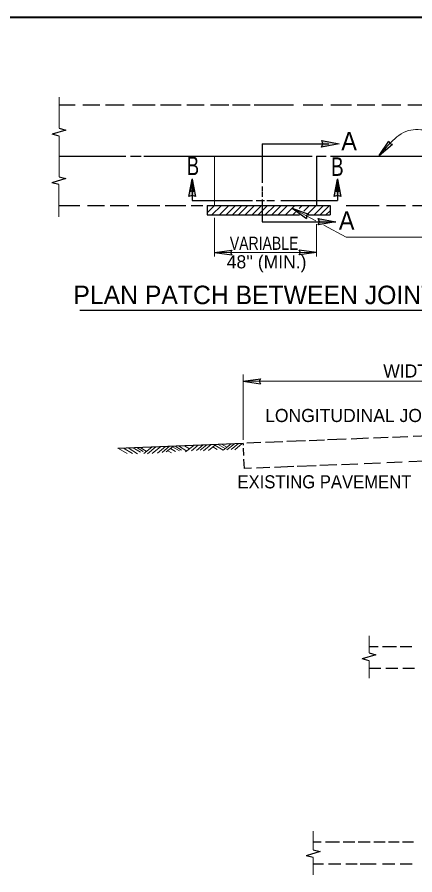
# Model space of a CAD drawing. Extents: x 68 to 441, y -138 to 136.
# Drawn here: x 219.8 to 258.8, y 0.7 to 84.6 of the extents above; entities that cross this region are included whole.
import ezdxf
from ezdxf.enums import TextEntityAlignment as Align

# ---------------------------------------------------------------- set-up
doc = ezdxf.new("R2010")
doc.units = 0
doc.header["$LTSCALE"] = 0.51
doc.layers.add('1', color=7, linetype='Continuous', lineweight=13)

msp = doc.modelspace()

# ---------------------------------------------------------------- hatches: boundary and pattern name
at = {"layer": '1'}
for points in [[(249.6624, 71.907), (249.7694, 72.2226), (249.6642, 72.541), (251.3637, 72.2297)], [(237.2907, 67.0572), (236.9748, 67.1642), (236.6566, 67.059), (236.9677, 68.7584)], [(237.2907, 67.0572), (236.9748, 67.1642), (236.6566, 67.059), (236.9677, 68.7584)], [(251.5376, 67.0572), (251.2217, 67.1642), (250.9036, 67.059), (251.2147, 68.7584)], [(249.3345, 64.2815), (249.4414, 64.5971), (249.3362, 64.9155), (251.0357, 64.6042)]]:
    msp.add_hatch(color=256, dxfattribs=at).paths.add_polyline_path(points)

# ---------------------------------------------------------------- linework, layer by layer
at = {"layer": '1', "lineweight": 40}
msp.add_line((103.6603, 84.6188), (428.6647, 84.6188), dxfattribs=at)
at = {"layer": '1'}
for p, q in [((223.9458, 73.7507), (223.9458, 76.8015)), ((223.9458, 72.9739), (223.9458, 69.0021)), ((239.1612, 71.0069), (239.1612, 66.1853)), ((223.9332, 68.2286), (223.9332, 65.0796)), ((238.4343, 65.4557), (239.1701, 66.1851)), ((238.9173, 65.2699), (239.8401, 66.1853)), ((239.6508, 65.2699), (240.5733, 66.1851)), ((240.3168, 65.2699), (241.2393, 66.1851)), ((240.93, 65.2697), (241.8524, 66.1851)), ((241.5159, 65.2699), (242.4384, 66.1851)), ((242.1565, 65.2699), (243.079, 66.1851)), ((242.8494, 65.2699), (243.7719, 66.1851)), ((243.4362, 65.2699), (244.3588, 66.1851)), ((244.1409, 65.2699), (245.0634, 66.1851)), ((244.7667, 65.2699), (245.6886, 66.1851)), ((245.3938, 65.2699), (246.3163, 66.1851)), ((246.1137, 65.2699), (247.0362, 66.1851)), ((249.0795, 64.69), (246.7785, 65.9273)), ((246.8333, 65.2699), (247.1118, 65.546)), ((247.4666, 65.8982), (247.7558, 66.1851)), ((247.9101, 65.6243), (248.4752, 66.1848)), ((248.2063, 65.2699), (249.1286, 66.1848)), ((248.9262, 65.2699), (249.8484, 66.1848)), ((249.5237, 65.2697), (250.446, 66.1846)), ((250.0858, 65.2697), (250.5003, 65.6812)), ((239.1612, 64.9824), (239.1612, 61.1943)), ((249.1653, 64.3534), (249.1653, 61.1943)), ((252.0775, 63.0783), (249.8749, 64.2626)), ((239.1615, 61.6001), (249.1656, 61.6001)), ((241.9589, 49.6615), (241.9589, 43.2444)), ((241.9589, 48.9884), (292.2121, 48.9917)), ((239.2934, 42.8069), (238.566, 42.2051)), ((239.5368, 42.8167), (240.2254, 42.4057)), ((239.8672, 42.8298), (240.3734, 42.5282)), ((240.7825, 42.8666), (240.0307, 42.2443)), ((241.1145, 42.8799), (240.3717, 42.2653)), ((241.5043, 42.8955), (240.8104, 42.3214)), ((241.8904, 42.9111), (241.1462, 42.295)), ((229.751, 42.4246), (230.5959, 41.9207)), ((230.2506, 42.4447), (231.1446, 41.9108)), ((230.6948, 42.4623), (231.6357, 41.9008)), ((231.195, 42.4825), (231.9193, 42.0503)), ((231.569, 42.4973), (232.1832, 42.1308)), ((231.8717, 42.5094), (232.4812, 42.1459)), ((233.0177, 42.5555), (232.2478, 41.9187)), ((233.427, 42.5721), (232.6156, 41.9006)), ((233.8992, 42.5907), (233.0747, 41.9083)), ((234.3651, 42.6096), (233.572, 41.9534)), ((234.7713, 42.6257), (234.0362, 42.0173)), ((235.1381, 42.6403), (234.4474, 42.0687)), ((234.5977, 42.193), (234.9607, 41.9766)), ((234.8519, 42.4034), (235.3495, 42.1064)), ((235.051, 42.5683), (235.7236, 42.1668)), ((235.2984, 42.6468), (235.9461, 42.2602)), ((235.6262, 42.6599), (236.4557, 42.1648)), ((236.2224, 42.6838), (236.7226, 42.3856)), ((237.1267, 42.7201), (236.3392, 42.0682)), ((237.5788, 42.7382), (236.9257, 42.1978)), ((238.0495, 42.7571), (237.3993, 42.2189)), ((238.4125, 42.7717), (237.7621, 42.2333)), ((238.8479, 42.7891), (238.0948, 42.1661)), ((239.0077, 42.5706), (239.4437, 42.3101)), ((239.2038, 42.7327), (240.0271, 42.2413)), ((254.3158, 22.4084), (254.3158, 24.092)), ((254.3158, 21.6317), (254.3158, 19.9475)), ((248.8378, 3.1526), (248.8378, 4.9636)), ((248.8378, 2.3758), (248.8378, 0.6915))]:
    msp.add_line(p, q, dxfattribs=at)
at = {"layer": '1', "lineweight": 25}
for p, q in [((223.9458, 76.0409), (225.5126, 76.0409)), ((226.2672, 76.0409), (227.9277, 76.0409)), ((228.501, 76.0407), (230.3125, 76.0407)), ((231.1275, 76.0407), (233.3613, 76.0404)), ((233.8746, 76.0407), (235.8972, 76.0407)), ((236.4407, 76.0404), (238.1612, 76.0402)), ((238.7648, 76.0404), (240.5763, 76.0404)), ((240.9387, 76.0402), (242.6594, 76.0402)), ((243.0518, 76.0402), (246.9157, 76.0402)), ((244.413, 76.0399), (244.413, 76.0104)), ((247.8517, 76.0399), (249.7837, 76.0399)), ((250.5686, 76.0399), (252.591, 76.0399)), ((253.1344, 76.0397), (254.855, 76.0397)), ((255.5494, 76.0397), (257.4211, 76.0397)), ((258.1155, 76.0397), (260.1682, 76.0394)), ((223.9458, 72.9739), (223.2608, 73.1567)), ((243.8255, 72.2277), (243.8252, 68.4149)), ((243.8255, 72.2277), (250.3649, 72.2274)), ((255.283, 71.0709), (256.2447, 72.4958)), ((255.283, 71.0709), (256.5933, 72.1836)), ((223.9458, 71.0077), (230.4768, 71.0074)), ((230.9299, 71.0072), (231.9866, 71.0072)), ((232.2582, 71.0072), (248.7407, 71.0067)), ((249.1633, 71.0064), (250.0992, 71.0064)), ((249.1656, 71.0064), (249.1653, 66.1848)), ((250.5217, 71.0064), (264.3167, 71.0059)), ((223.9332, 68.2286), (223.2482, 68.4113)), ((236.97, 68.8113), (236.7933, 67.5253)), ((236.97, 68.8113), (236.97, 66.6691)), ((236.97, 68.8113), (237.1467, 67.5256)), ((243.8252, 68.0512), (243.825, 67.6114)), ((251.2169, 68.8113), (251.04, 67.5253)), ((251.2169, 68.8113), (251.2169, 66.6693)), ((251.2169, 68.8113), (251.3934, 67.5253)), ((243.825, 67.5526), (243.825, 67.0454)), ((236.97, 66.6691), (242.8789, 66.6693)), ((243.2337, 66.6693), (244.0618, 66.6693)), ((243.825, 66.7705), (243.825, 64.6044)), ((244.2985, 66.6693), (245.0588, 66.6691)), ((245.6503, 66.6691), (251.2169, 66.6693)), ((223.9332, 66.1858), (225.9634, 66.1858)), ((226.718, 66.1858), (228.3787, 66.1858)), ((228.9521, 66.1856), (230.7633, 66.1856)), ((231.5783, 66.1856), (233.8122, 66.1853)), ((234.3253, 66.1856), (236.3482, 66.1856)), ((236.8917, 66.1853), (238.0291, 66.1851)), ((238.4346, 66.1853), (250.5003, 66.1848)), ((238.4346, 66.1853), (238.4346, 65.2699)), ((244.864, 66.1848), (244.864, 66.1553)), ((246.7785, 65.9273), (248.3892, 65.3269)), ((246.7785, 65.9273), (248.1676, 64.9147)), ((250.5003, 66.1848), (250.5003, 65.2699)), ((252.071, 66.1848), (254.0936, 66.1848)), ((253.5854, 66.1846), (255.3061, 66.1846)), ((256.0005, 66.1846), (257.8719, 66.1846)), ((258.5663, 66.1846), (260.6189, 66.1843)), ((238.4346, 65.2699), (247.486, 65.2699)), ((248.3377, 65.2699), (250.5003, 65.2699)), ((243.825, 64.6044), (251.0357, 64.6042)), ((239.1615, 61.6001), (240.8645, 61.8341)), ((239.1615, 61.6001), (240.8645, 61.8341)), ((239.1615, 61.6001), (240.8645, 61.3661)), ((239.1615, 61.6001), (240.8645, 61.3661)), ((249.1656, 61.6001), (247.4626, 61.8341)), ((249.1656, 61.6001), (247.4626, 61.3661)), ((225.9722, 55.9602), (262.0957, 55.9597)), ((241.9589, 48.9884), (243.6619, 49.2225)), ((241.9589, 48.9884), (243.6619, 48.7545)), ((260.2627, 43.6483), (258.6217, 43.5827)), ((241.9589, 42.9137), (229.689, 42.4221)), ((241.9589, 42.9137), (241.966, 42.7342)), ((243.7201, 42.9843), (242.3289, 42.9285)), ((245.8558, 43.0699), (244.1721, 43.0025)), ((248.0956, 43.1598), (246.2509, 43.0858)), ((249.9255, 43.2331), (248.4324, 43.1732)), ((252.0528, 43.3184), (250.2348, 43.2454)), ((254.2477, 43.4065), (252.5482, 43.3382)), ((256.1789, 43.4842), (254.7279, 43.4261)), ((258.0954, 43.5615), (256.6016, 43.5013)), ((241.9777, 42.4412), (242.0067, 41.7206)), ((242.0213, 41.3561), (242.0581, 40.4414)), ((259.7936, 41.1575), (258.2134, 41.0941)), ((242.7815, 40.4709), (242.0581, 40.4414)), ((244.5834, 40.5442), (243.2786, 40.491)), ((246.926, 40.639), (245.0506, 40.563)), ((249.1354, 40.7289), (247.2617, 40.6526)), ((251.1588, 40.8109), (249.4722, 40.7422)), ((253.1936, 40.8922), (251.595, 40.8281)), ((255.4317, 40.9823), (253.8208, 40.9177)), ((257.5397, 41.0669), (256.0307, 41.0065)), ((255.2052, 23.0175), (254.3458, 23.0173)), ((257.0066, 23.0175), (255.635, 23.0175)), ((258.4938, 23.0173), (257.3537, 23.0173)), ((254.3158, 21.6317), (253.631, 21.8144)), ((255.4528, 20.874), (254.3158, 20.874)), ((257.1221, 20.874), (255.9322, 20.874)), ((258.742, 20.8742), (257.6179, 20.874)), ((249.6081, 3.8777), (248.8378, 3.8775)), ((251.4095, 3.8777), (250.038, 3.8777)), ((252.897, 3.8775), (251.7566, 3.8775)), ((254.4176, 3.8777), (253.2442, 3.8777)), ((255.8719, 3.8775), (254.7647, 3.8775)), ((257.26, 3.8777), (256.2023, 3.8775)), ((258.6617, 3.8777), (257.5742, 3.8775)), ((248.8378, 2.3758), (248.153, 2.5586)), ((249.856, 1.7342), (248.8378, 1.7342)), ((251.5252, 1.7342), (250.3355, 1.7342)), ((253.145, 1.7345), (252.0211, 1.7342)), ((254.996, 1.7345), (253.4258, 1.7342)), ((256.8137, 1.7345), (255.6071, 1.7345)), ((258.5328, 1.7345), (257.3428, 1.7342))]:
    msp.add_line(p, q, dxfattribs=at)
for points in [[(223.9458, 73.7507), (224.6093, 73.5738), (223.2608, 73.1567)], [(256.2447, 72.4958), (256.3329, 72.2399), (256.5933, 72.1836)], [(223.9458, 69.0021), (224.5967, 68.8284), (223.2482, 68.4113)], [(237.1467, 67.5256), (236.9679, 67.6248), (236.7933, 67.5253)], [(251.3934, 67.5253), (251.2149, 67.6248), (251.04, 67.5253)], [(248.3892, 65.3269), (248.1612, 65.1811), (248.1676, 64.9147)], [(240.8645, 61.8341), (240.7327, 61.5977), (240.8645, 61.3661)], [(240.8645, 61.8341), (240.7327, 61.5977), (240.8645, 61.3661)], [(247.4626, 61.3661), (247.5943, 61.6025), (247.4626, 61.8341)], [(243.6619, 49.2225), (243.5302, 48.9861), (243.6619, 48.7545)], [(254.3158, 22.4084), (254.9793, 22.2314), (253.631, 21.8144)], [(248.8378, 3.1526), (249.5013, 2.9757), (248.153, 2.5586)]]:
    msp.add_lwpolyline(points, dxfattribs=at)
for points in [[(249.6624, 71.907), (249.7694, 72.2226), (249.6642, 72.541), (251.3637, 72.2297)], [(237.2907, 67.0572), (236.9748, 67.1642), (236.6566, 67.059), (236.9677, 68.7584)], [(237.2907, 67.0572), (236.9748, 67.1642), (236.6566, 67.059), (236.9677, 68.7584)], [(251.5376, 67.0572), (251.2217, 67.1642), (250.9036, 67.059), (251.2147, 68.7584)], [(249.3345, 64.2815), (249.4414, 64.5971), (249.3362, 64.9155), (251.0357, 64.6042)]]:
    msp.add_lwpolyline(points, close=True, dxfattribs=at)
at = {"layer": '1'}
msp.add_lwpolyline([(291.7605, 65.6197), (286.6729, 63.0783), (252.0775, 63.0783)], dxfattribs=at)
msp.add_spline([(260.1253, 73.5198), (258.1529, 73.5198), (256.4272, 72.3487), (255.283, 71.0709)], degree=3, dxfattribs=at)

# ---------------------------------------------------------------- texts
for s, height, width, p in [('A', 1.812, 0.95, (252.3496, 71.5727)), ('B', 1.812, 0.75, (237.0522, 69.1617)), ('B', 1.812, 0.75, (251.2032, 69.0894)), ('A', 1.812, 0.95, (252.1094, 63.8083)), ('VARIABLE', 1.284, 0.8, (244.0269, 61.8498)), ('EXISTING PAVEMENT', 1.284, 0.95, (249.9336, 38.5089))]:
    msp.add_text(s, height=height, dxfattribs=dict(at, width=width)).set_placement(p, align=Align.CENTER)
for s, height, p in [("48'' (MIN.)", 1.284, (244.27, 60.0376)), ('PLAN PATCH BETWEEN JOINTS', 1.812, (243.9226, 56.5344)), ('WIDTH OF EXISTING PAVEMENT', 1.284, (269.1465, 49.3549)), ('LONGITUDINAL JOINT', 1.284, (253.1905, 44.9995))]:
    msp.add_text(s, height=height, dxfattribs=at).set_placement(p, align=Align.CENTER)

doc.saveas('drawing.dxf')
